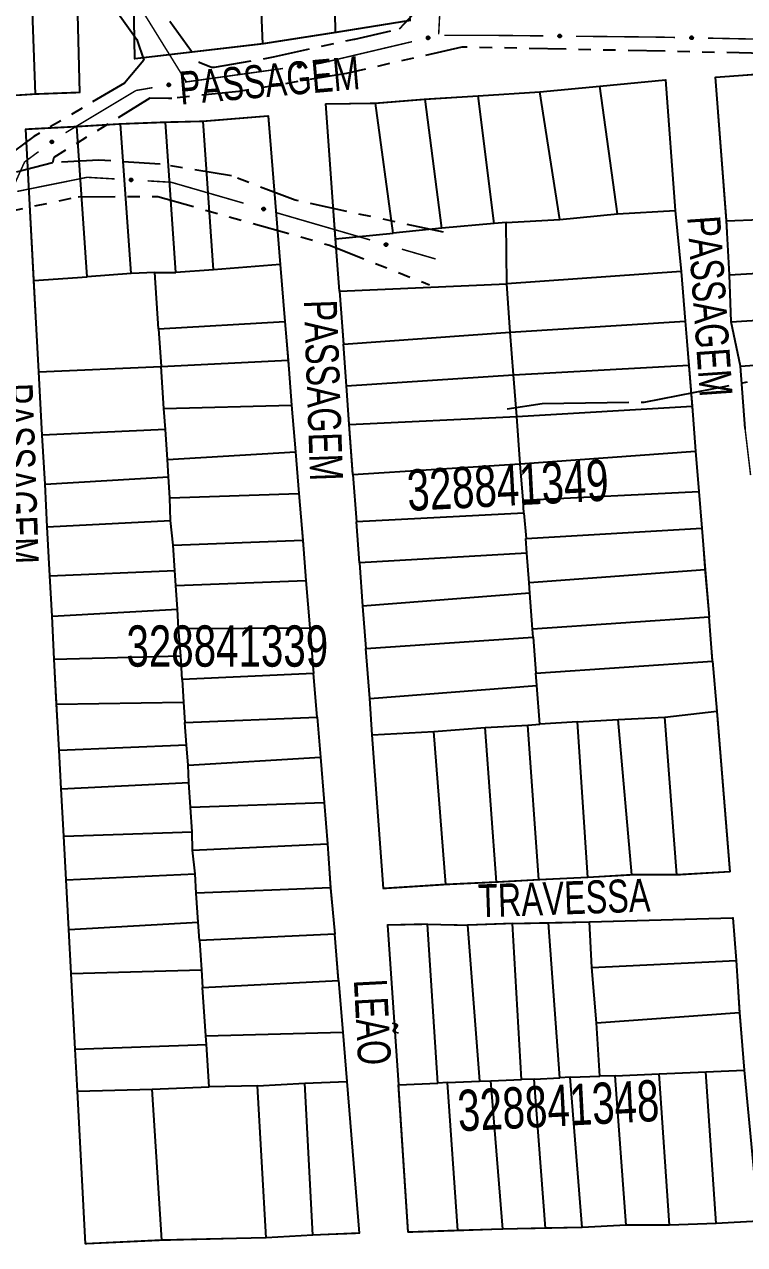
# Model space of a CAD drawing. Extents: x 203604 to 204690, y 4848469 to 4850418.
# Drawn here: x 203674.9 to 203762.3, y 4849589 to 4849737 of the extents above; entities that cross this region are included whole.
import ezdxf

# ---------------------------------------------------------------- set-up
doc = ezdxf.new("R2010")
doc.units = 0
doc.header["$LTSCALE"] = 1.5
doc.header["$MEASUREMENT"] = 0
doc.linetypes.add('TRACO_05', pattern=[11, 7, -1, 0.5, -1, 0.5, -1])
doc.linetypes.add('TRACO_25', pattern=[8, 3, -1, 1, -1, 1, -1])
for name, color, linetype in [('CD_MALHA_LOTES', 7, 'CONTINUOUS'), ('CD_TXT_QUADRA', 2, 'CONTINUOUS'), ('HD-VALAS-DRENOS', 170, 'CONTINUOUS'), ('RU-QUADRA', 210, 'CONTINUOUS'), ('SV-EIXO-RUA-N-PAV', 6, 'CONTINUOUS'), ('SV-RUA-NAO-PAV', 7, 'CONTINUOUS'), ('SV-TXT-VIA-ATUAL', 250, 'CONTINUOUS')]:
    doc.layers.add(name, color=color, linetype=linetype)
doc.styles.add('ARIAL', font='ARIAL.SHX')

msp = doc.modelspace()

# ---------------------------------------------------------------- linework, layer by layer
at = {"layer": 'CD_MALHA_LOTES', "linetype": 'Continuous', "flags": 128}
for points in [[(203712.610896, 4849735.977829), (203712.220121, 4849760.987415)], [(203676.219995, 4849728.504262), (203675.148501, 4849758.647368)], [(203680.811599, 4849758.74046), (203681.593148, 4849728.699649)], [(203703.818464, 4849734.610118), (203703.272798, 4849747.205894)], [(203688.285166, 4849732.802784), (203688.024286, 4849746.769934)], [(203721.696409, 4849737.443235), (203712.610896, 4849735.977829)], [(203712.610896, 4849735.977829), (203703.818464, 4849734.610118)], [(203703.818464, 4849734.610118), (203688.285166, 4849732.802784)], [(203758.742048, 4849730.554465), (203765.999808, 4849731.112754)], [(203737.406843, 4849728.784398), (203744.699879, 4849729.465081)], [(203744.699879, 4849729.465081), (203752.673599, 4849730.243005)], [(203746.83917, 4849714.003844), (203744.699879, 4849729.465081)], [(203752.673599, 4849730.243005), (203753.840204, 4849714.395705)], [(203760.081942, 4849713.135841), (203758.742048, 4849730.554465)], [(203676.219995, 4849728.504262), (203669.869905, 4849728.113487)], [(203681.593148, 4849728.699649), (203676.219995, 4849728.504262)], [(203717.472543, 4849727.423031), (203723.501453, 4849727.909233)], [(203723.501453, 4849727.909233), (203729.919325, 4849728.298195)], [(203725.543503, 4849712.253515), (203723.501453, 4849727.909233)], [(203729.919325, 4849728.298195), (203737.406843, 4849728.784398)], [(203731.864135, 4849712.836958), (203729.919325, 4849728.298195)], [(203739.837855, 4849713.32316), (203737.406843, 4849728.784398)], [(203711.443633, 4849727.32579), (203717.472543, 4849727.423031)], [(203712.64708, 4849710.970613), (203711.443633, 4849727.32579)], [(203719.611834, 4849711.670072), (203717.472543, 4849727.423031)], [(203681.242557, 4849724.602252), (203686.564537, 4849724.921571)], [(203686.564537, 4849724.921571), (203691.992957, 4849725.13445)], [(203687.841812, 4849706.773618), (203686.564537, 4849724.921571)], [(203691.992957, 4849725.13445), (203696.56986, 4849725.24089)], [(203693.270232, 4849706.880058), (203691.992957, 4849725.13445)], [(203696.56986, 4849725.24089), (203704.446391, 4849725.879528)], [(203697.847135, 4849707.199377), (203696.56986, 4849725.24089)], [(203704.446391, 4849725.879528), (203705.936545, 4849707.838014)], [(203675.06906, 4849724.282933), (203681.242557, 4849724.602252)], [(203676.053, 4849705.906395), (203675.06906, 4849724.282933)], [(203682.519832, 4849706.34786), (203681.242557, 4849724.602252)], [(203733.322742, 4849712.934198), (203739.837855, 4849713.32316)], [(203739.837855, 4849713.32316), (203746.83917, 4849714.003844)], [(203753.840204, 4849714.395705), (203754.554766, 4849707.02236)], [(203760.081942, 4849713.135841), (203768.232965, 4849713.470815)], [(203760.416916, 4849706.603858), (203760.081942, 4849713.135841)], [(203712.64708, 4849710.970613), (203719.611834, 4849711.670072)], [(203725.543503, 4849712.253515), (203719.611834, 4849711.670072)], [(203731.864135, 4849712.836958), (203725.543503, 4849712.253515)], [(203733.322742, 4849712.934198), (203731.864135, 4849712.836958)], [(203733.419983, 4849705.495301), (203733.322742, 4849712.934198)], [(203713.113742, 4849704.628544), (203712.64708, 4849710.970613)], [(203697.847135, 4849707.199377), (203693.270232, 4849706.880058)], [(203705.936545, 4849707.838014), (203697.847135, 4849707.199377)], [(203705.936545, 4849707.838014), (203706.48191, 4849700.963994)], [(203754.554766, 4849707.02236), (203733.419983, 4849705.495301)], [(203754.554766, 4849707.02236), (203755.042535, 4849701.001454)], [(203760.416916, 4849706.603858), (203781.185274, 4849707.832094)], [(203676.053, 4849705.906395), (203682.519832, 4849706.34786)], [(203676.645232, 4849694.84559), (203676.053, 4849705.906395)], [(203687.841812, 4849706.773618), (203682.519832, 4849706.34786)], [(203690.715682, 4849706.880058), (203687.841812, 4849706.773618)], [(203691.170916, 4849700.069893), (203690.715682, 4849706.880058)], [(203690.715682, 4849706.880058), (203693.270232, 4849706.880058)], [(203760.640231, 4849700.909308), (203760.416916, 4849706.603858)], [(203713.113742, 4849704.628544), (203733.419983, 4849705.495301)], [(203713.113742, 4849704.628544), (203713.586581, 4849698.202533)], [(203733.808945, 4849699.660872), (203733.419983, 4849705.495301)], [(203760.640231, 4849700.909308), (203781.520248, 4849702.249202)], [(203691.170916, 4849700.069893), (203706.48191, 4849700.963994)], [(203691.170916, 4849700.069893), (203691.476452, 4849695.499184)], [(203706.48191, 4849700.963994), (203706.867633, 4849696.242598)], [(203713.586581, 4849698.202533), (203733.808945, 4849699.660872)], [(203733.808945, 4849699.660872), (203755.042535, 4849701.001454)], [(203734.243053, 4849694.474187), (203733.808945, 4849699.660872)], [(203755.042535, 4849701.001454), (203755.476788, 4849695.641141)], [(203761.75681, 4849695.549732), (203760.640231, 4849700.909308)], [(203713.959787, 4849693.130558), (203713.586581, 4849698.202533)], [(203761.75681, 4849695.549732), (203782.190195, 4849697.001284)], [(203676.645232, 4849694.84559), (203691.476452, 4849695.499184)], [(203691.476452, 4849695.499184), (203706.867633, 4849696.242598)], [(203691.817878, 4849690.391561), (203691.476452, 4849695.499184)], [(203706.867633, 4849696.242598), (203707.312411, 4849690.79834)], [(203734.243053, 4849694.474187), (203755.476788, 4849695.641141)], [(203755.476788, 4849695.641141), (203755.877834, 4849690.690733)], [(203762.315099, 4849687.956998), (203761.75681, 4849695.549732)], [(203677.056526, 4849687.164066), (203676.645232, 4849694.84559)], [(203713.959787, 4849693.130558), (203734.243053, 4849694.474187)], [(203734.620742, 4849689.41684), (203734.243053, 4849694.474187)], [(203714.302432, 4849688.473917), (203713.959787, 4849693.130558)], [(203691.817878, 4849690.391561), (203707.312411, 4849690.79834)], [(203707.312411, 4849690.79834), (203707.77376, 4849685.151253)], [(203691.988354, 4849687.841291), (203691.817878, 4849690.391561)], [(203714.302432, 4849688.473917), (203734.620742, 4849689.41684)], [(203734.620742, 4849689.41684), (203755.877834, 4849690.690733)], [(203735.047905, 4849683.697028), (203734.620742, 4849689.41684)], [(203755.877834, 4849690.690733), (203756.319914, 4849685.233813)], [(203691.988354, 4849687.841291), (203677.056526, 4849687.164066)], [(203692.230612, 4849684.217193), (203691.988354, 4849687.841291)], [(203714.750886, 4849682.379299), (203714.302432, 4849688.473917)], [(203677.410731, 4849681.228113), (203677.056526, 4849687.164066)], [(203692.230612, 4849684.217193), (203707.77376, 4849685.151253)], [(203707.77376, 4849685.151253), (203708.187599, 4849680.085702)], [(203735.047905, 4849683.697028), (203756.319914, 4849685.233813)], [(203756.319914, 4849685.233813), (203756.716412, 4849680.339535)], [(203692.372754, 4849682.090787), (203692.230612, 4849684.217193)], [(203714.750886, 4849682.379299), (203735.047905, 4849683.697028)], [(203735.377574, 4849679.282682), (203735.047905, 4849683.697028)], [(203677.410731, 4849681.228113), (203692.372754, 4849682.090787)], [(203692.525155, 4849679.578299), (203692.372754, 4849682.090787)], [(203714.750886, 4849682.379299), (203715.172338, 4849676.651656)], [(203677.652209, 4849676.038827), (203677.410731, 4849681.228113)], [(203692.525155, 4849679.578299), (203708.187599, 4849680.085702)], [(203692.631595, 4849676.810869), (203692.525155, 4849679.578299)], [(203708.187599, 4849680.085702), (203708.648242, 4849674.447253)], [(203735.377574, 4849679.282682), (203756.716412, 4849680.339535)], [(203735.494201, 4849677.72102), (203735.377574, 4849679.282682)], [(203756.716412, 4849680.339535), (203757.077692, 4849675.879985)], [(203735.494201, 4849677.72102), (203715.172338, 4849676.651656)], [(203735.494201, 4849677.72102), (203735.753791, 4849674.621011)], [(203677.652209, 4849676.038827), (203692.631595, 4849676.810869)], [(203677.970447, 4849670.095249), (203677.652209, 4849676.038827)], [(203692.924562, 4849673.835914), (203692.631595, 4849676.810869)], [(203715.537903, 4849671.683514), (203715.172338, 4849676.651656)], [(203735.850995, 4849672.871117), (203735.725836, 4849674.619361)], [(203735.753791, 4849674.621011), (203757.077692, 4849675.879985)], [(203757.077692, 4849675.879985), (203757.486564, 4849670.83297)], [(203692.924562, 4849673.835914), (203708.648242, 4849674.447253)], [(203693.130929, 4849670.74873), (203692.924562, 4849673.835914)], [(203708.648242, 4849674.447253), (203709.048418, 4849669.548941)], [(203735.850995, 4849672.871117), (203715.537903, 4849671.683514)], [(203715.537903, 4849671.683514), (203715.923772, 4849666.439456)], [(203736.142719, 4849669.273191), (203735.850995, 4849672.871117)], [(203677.970447, 4849670.095249), (203693.130929, 4849670.74873)], [(203678.254726, 4849665.208549), (203677.970447, 4849670.095249)], [(203693.251348, 4849668.947306), (203693.130929, 4849670.74873)], [(203757.486564, 4849670.83297), (203757.952123, 4849665.086232)], [(203693.251348, 4849668.947306), (203709.048418, 4849669.548941)], [(203693.443548, 4849666.072054), (203693.251348, 4849668.947306)], [(203709.048418, 4849669.548941), (203709.516994, 4849663.813396)], [(203736.219617, 4849668.007522), (203736.142719, 4849669.273191)], [(203736.219617, 4849668.007522), (203715.923772, 4849666.439456)], [(203736.531679, 4849663.633271), (203736.219617, 4849668.007522)], [(203678.254726, 4849665.208549), (203693.443548, 4849666.072054)], [(203693.600331, 4849663.726633), (203693.443548, 4849666.072054)], [(203715.923772, 4849666.439456), (203716.302524, 4849661.292114)], [(203678.511838, 4849659.983979), (203678.254726, 4849665.208549)], [(203758.384474, 4849659.749397), (203757.952123, 4849665.086232)], [(203693.600331, 4849663.726633), (203709.516994, 4849663.813396)], [(203693.887105, 4849660.417715), (203693.600331, 4849663.726633)], [(203709.516994, 4849663.813396), (203709.968999, 4849658.280681)], [(203716.302524, 4849661.292114), (203736.625602, 4849662.660618)], [(203736.625602, 4849662.660618), (203736.531679, 4849663.633271)], [(203736.625602, 4849662.660618), (203736.945025, 4849658.294127)], [(203716.79186, 4849655.221969), (203716.302524, 4849661.292114)], [(203678.511838, 4849659.983979), (203693.887105, 4849660.417715)], [(203678.802271, 4849654.559711), (203678.511838, 4849659.983979)], [(203694.013539, 4849657.545182), (203693.887105, 4849660.417715)], [(203736.945025, 4849658.294127), (203758.384474, 4849659.749397)], [(203758.384474, 4849659.749397), (203758.876157, 4849653.680189)], [(203709.968999, 4849658.280681), (203694.013539, 4849657.545182)], [(203710.403022, 4849652.968071), (203709.968999, 4849658.280681)], [(203737.057502, 4849656.788038), (203736.945025, 4849658.294127)], [(203694.013539, 4849657.545182), (203694.179074, 4849654.781702)], [(203716.79186, 4849655.221969), (203737.057502, 4849656.788038)], [(203737.406843, 4849652.110273), (203737.057502, 4849656.788038)], [(203678.802271, 4849654.559711), (203694.179074, 4849654.781702)], [(203679.101837, 4849648.964875), (203678.802271, 4849654.559711)], [(203694.179074, 4849654.781702), (203694.361575, 4849652.338676)], [(203717.072273, 4849650.831005), (203716.79186, 4849655.221969)], [(203694.361575, 4849652.338676), (203710.403022, 4849652.968071)], [(203694.543623, 4849649.61529), (203694.361575, 4849652.338676)], [(203710.403022, 4849652.968071), (203710.798174, 4849648.131265)], [(203741.977146, 4849652.401995), (203737.406843, 4849652.110273)], [(203741.977146, 4849652.401995), (203746.936411, 4849652.693716)], [(203743.241272, 4849633.53734), (203741.977146, 4849652.401995)], [(203746.936411, 4849652.693716), (203752.576359, 4849652.985438)], [(203748.589499, 4849633.829062), (203746.936411, 4849652.693716)], [(203752.576359, 4849652.985438), (203758.876157, 4849653.680189)], [(203754.034966, 4849633.829062), (203752.576359, 4849652.985438)], [(203758.876157, 4849653.680189), (203760.452838, 4849634.218024)], [(203717.072273, 4849650.831005), (203724.571099, 4849651.235109)], [(203718.444948, 4849632.175973), (203717.072273, 4849650.831005)], [(203724.571099, 4849651.235109), (203730.79449, 4849651.721311)], [(203726.029706, 4849632.662176), (203724.571099, 4849651.235109)], [(203730.79449, 4849651.721311), (203735.948236, 4849652.013033)], [(203732.155857, 4849632.953897), (203730.79449, 4849651.721311)], [(203735.948236, 4849652.013033), (203737.406843, 4849652.110273)], [(203737.309602, 4849633.245619), (203735.948236, 4849652.013033)], [(203679.101837, 4849648.964875), (203694.543623, 4849649.61529)], [(203694.742754, 4849647.16626), (203694.543623, 4849649.61529)], [(203679.352187, 4849644.289238), (203679.101837, 4849648.964875)], [(203694.742754, 4849647.16626), (203710.798174, 4849648.131265)], [(203710.798174, 4849648.131265), (203711.249473, 4849642.607188)], [(203694.85393, 4849645.037784), (203694.742754, 4849647.16626)], [(203679.352187, 4849644.289238), (203694.85393, 4849645.037784)], [(203695.048442, 4849642.063363), (203694.85393, 4849645.037784)], [(203679.659364, 4849638.552247), (203679.352187, 4849644.289238)], [(203695.048442, 4849642.063363), (203711.249473, 4849642.607188)], [(203695.247725, 4849639.082145), (203695.048442, 4849642.063363)], [(203711.249473, 4849642.607188), (203711.658485, 4849637.600718)], [(203679.659364, 4849638.552247), (203695.247725, 4849639.082145)], [(203695.292585, 4849636.842797), (203695.247725, 4849639.082145)], [(203679.944419, 4849633.228432), (203679.659364, 4849638.552247)], [(203695.292585, 4849636.842797), (203711.658485, 4849637.600718)], [(203711.658485, 4849637.600718), (203712.003603, 4849632.265894)], [(203695.588678, 4849633.981605), (203695.292585, 4849636.842797)], [(203679.944419, 4849633.228432), (203695.588678, 4849633.981605)], [(203680.265092, 4849627.239391), (203679.944419, 4849633.228432)], [(203695.744987, 4849631.643267), (203695.588678, 4849633.981605)], [(203737.309602, 4849633.245619), (203732.155857, 4849632.953897)], [(203743.241272, 4849633.53734), (203737.309602, 4849633.245619)], [(203748.589499, 4849633.829062), (203743.241272, 4849633.53734)], [(203754.034966, 4849633.829062), (203748.589499, 4849633.829062)], [(203760.452838, 4849634.218024), (203754.034966, 4849633.829062)], [(203712.003603, 4849632.265894), (203695.744987, 4849631.643267)], [(203695.980162, 4849628.125136), (203695.744987, 4849631.643267)], [(203712.003603, 4849632.265894), (203712.553659, 4849626.643445)], [(203726.029706, 4849632.662176), (203718.444948, 4849632.175973)], [(203732.155857, 4849632.953897), (203726.029706, 4849632.662176)], [(203743.435753, 4849628.140493), (203760.8418, 4849628.626696)], [(203760.8418, 4849628.626696), (203761.230762, 4849623.47295)], [(203680.265092, 4849627.239391), (203695.980162, 4849628.125136)], [(203680.552684, 4849621.868191), (203680.265092, 4849627.239391)], [(203696.129861, 4849625.885681), (203695.980162, 4849628.125136)], [(203723.793175, 4849627.848772), (203718.93115, 4849627.751531)], [(203718.93115, 4849627.751531), (203720.292517, 4849608.400674)], [(203725.057113, 4849608.59966), (203723.793175, 4849627.848772)], [(203723.793175, 4849627.848772), (203728.655199, 4849627.751531)], [(203734.100666, 4849627.946012), (203728.655199, 4849627.751531)], [(203728.655199, 4849627.751531), (203730.108868, 4849608.810638)], [(203734.100666, 4849627.946012), (203738.476488, 4849628.043253)], [(203735.176839, 4849609.022293), (203734.100666, 4849627.946012)], [(203738.476488, 4849628.043253), (203743.435753, 4849628.140493)], [(203739.832202, 4849609.216717), (203738.476488, 4849628.043253)], [(203743.727475, 4849622.597785), (203743.435753, 4849628.140493)], [(203712.553659, 4849626.643445), (203696.129861, 4849625.885681)], [(203696.129861, 4849625.885681), (203696.368104, 4849622.321649)], [(203713.010689, 4849621.049225), (203712.553659, 4849626.643445)], [(203743.727475, 4849622.597785), (203761.230762, 4849623.47295)], [(203761.230762, 4849623.47295), (203761.619724, 4849617.152318)], [(203680.552684, 4849621.868191), (203696.368104, 4849622.321649)], [(203681.042625, 4849612.717822), (203680.552684, 4849621.868191)], [(203696.368104, 4849622.321649), (203696.51072, 4849620.18816)], [(203744.310918, 4849615.888192), (203743.727475, 4849622.597785)], [(203696.51072, 4849620.18816), (203713.010689, 4849621.049225)], [(203696.90173, 4849614.338774), (203696.51072, 4849620.18816)], [(203713.010689, 4849621.049225), (203713.523867, 4849614.767734)], [(203744.310918, 4849615.888192), (203761.619724, 4849617.152318)], [(203761.619724, 4849617.152318), (203762.203167, 4849610.151003)], [(203744.706031, 4849609.420264), (203744.310918, 4849615.888192)], [(203696.90173, 4849614.338774), (203713.523867, 4849614.767734)], [(203696.973038, 4849613.27203), (203696.90173, 4849614.338774)], [(203713.523867, 4849614.767734), (203714.012541, 4849608.786169)], [(203681.042625, 4849612.717822), (203696.973038, 4849613.27203)], [(203681.315705, 4849607.617643), (203681.042625, 4849612.717822)], [(203697.314937, 4849608.157323), (203696.973038, 4849613.27203)], [(203741.105212, 4849609.295715), (203744.706031, 4849609.420264)], [(203746.546553, 4849609.491761), (203744.706031, 4849609.420264)], [(203746.546553, 4849609.491761), (203751.897406, 4849609.7206)], [(203747.908816, 4849591.383589), (203746.546553, 4849609.491761)], [(203751.897406, 4849609.7206), (203757.535643, 4849609.956072)], [(203753.159802, 4849591.383589), (203751.897406, 4849609.7206)], [(203757.535643, 4849609.956072), (203762.203167, 4849610.151003)], [(203758.79975, 4849591.57807), (203757.535643, 4849609.956072)], [(203762.203167, 4849610.151003), (203763.953496, 4849591.869791)], [(203690.396363, 4849607.838004), (203697.314937, 4849608.157323)], [(203703.169116, 4849608.263763), (203697.314937, 4849608.157323)], [(203703.169116, 4849608.263763), (203708.916854, 4849608.583081)], [(203704.233512, 4849589.849711), (203703.169116, 4849608.263763)], [(203708.916854, 4849608.583081), (203714.012541, 4849608.786169)], [(203709.874811, 4849590.169029), (203708.916854, 4849608.583081)], [(203714.012541, 4849608.786169), (203715.51611, 4849590.381909)], [(203720.292517, 4849608.400674), (203725.057113, 4849608.59966)], [(203721.459403, 4849590.508424), (203720.292517, 4849608.400674)], [(203726.221967, 4849608.648308), (203725.057113, 4849608.59966)], [(203726.221967, 4849608.648308), (203730.108868, 4849608.810638)], [(203727.488313, 4849590.702905), (203726.221967, 4849608.648308)], [(203730.108868, 4849608.810638), (203731.475973, 4849608.867733)], [(203731.475973, 4849608.867733), (203735.176839, 4849609.022293)], [(203732.93378, 4849590.897386), (203731.475973, 4849608.867733)], [(203736.717816, 4849609.08665), (203735.176839, 4849609.022293)], [(203736.717816, 4849609.08665), (203739.832202, 4849609.216717)], [(203738.087526, 4849590.994627), (203736.717816, 4849609.08665)], [(203741.105212, 4849609.295715), (203739.832202, 4849609.216717)], [(203742.560589, 4849591.091867), (203741.105212, 4849609.295715)], [(203681.315705, 4849607.617643), (203690.396363, 4849607.838004)], [(203682.306953, 4849589.104633), (203681.315705, 4849607.617643)], [(203691.567199, 4849589.530392), (203690.396363, 4849607.838004)], [(203763.953496, 4849591.869791), (203758.79975, 4849591.57807)], [(203709.874811, 4849590.169029), (203704.233512, 4849589.849711)], [(203715.51611, 4849590.381909), (203709.874811, 4849590.169029)], [(203727.488313, 4849590.702905), (203721.459403, 4849590.508424)], [(203732.93378, 4849590.897386), (203727.488313, 4849590.702905)], [(203738.087526, 4849590.994627), (203732.93378, 4849590.897386)], [(203742.560589, 4849591.091867), (203738.087526, 4849590.994627)], [(203747.908816, 4849591.383589), (203742.560589, 4849591.091867)], [(203753.159802, 4849591.383589), (203747.908816, 4849591.383589)], [(203758.79975, 4849591.57807), (203753.159802, 4849591.383589)], [(203691.567199, 4849589.530392), (203682.306953, 4849589.104633)], [(203704.233512, 4849589.849711), (203691.567199, 4849589.530392)]]:
    msp.add_lwpolyline(points, dxfattribs=at)
at = {"layer": 'CD_MALHA_LOTES', "linetype": 'Continuous'}
for points in [[(203746.83917, 4849714.003844), (203753.840204, 4849714.395705)], [(203735.725836, 4849674.619361), (203735.753791, 4849674.621011)], [(203757.486564, 4849670.83297), (203736.142719, 4849669.273191)], [(203757.952123, 4849665.086232), (203736.531679, 4849663.633271)]]:
    msp.add_lwpolyline(points, dxfattribs=at)
at = {"layer": 'HD-VALAS-DRENOS', "linetype": 'TRACO_05'}
msp.add_polyline3d([(203733.46, 4849690.37, 5.35), (203737.7, 4849691.01, 5.5), (203750.08, 4849691.18, 5.7), (203780.64, 4849697.13, 4.79), (203803.21, 4849703.63, 4.71), (203822.34, 4849709.74, 3.94)], dxfattribs=at)
at = {"layer": 'RU-QUADRA', "linetype": 'Continuous', "const_width": 0.18, "flags": 128}
for points in [[(203714.662463, 4849803.630712), (203715.737094, 4849796.010604), (203716.225563, 4849790.34437), (203717.397887, 4849783.408118), (203718.081743, 4849779.793451), (203718.765599, 4849775.153), (203718.960986, 4849770.463703), (203720.13331, 4849761.280496), (203721.696409, 4849737.443235), (203712.610896, 4849735.977829), (203703.818464, 4849734.610118), (203688.285166, 4849732.802784), (203688.024286, 4849746.769934), (203687.908421, 4849752.973145), (203687.811675, 4849758.152753), (203687.736853, 4849762.158621), (203687.647438, 4849766.945767), (203687.545254, 4849772.41653), (203687.447597, 4849777.644968), (203687.350919, 4849782.820928), (203687.239581, 4849788.781813), (203687.126418, 4849794.840358), (203687.015148, 4849800.797595), (203700.887653, 4849802.263)], [(203718.444948, 4849632.175973), (203726.029706, 4849632.662176), (203732.155857, 4849632.953897), (203737.309602, 4849633.245619), (203743.241272, 4849633.53734), (203748.589499, 4849633.829062), (203754.034966, 4849633.829062), (203760.452838, 4849634.218024), (203758.876157, 4849653.680189), (203758.384474, 4849659.749397), (203757.952123, 4849665.086232), (203757.438383, 4849670.829067), (203757.077692, 4849675.879985), (203756.716412, 4849680.339535), (203756.319914, 4849685.233813), (203755.877834, 4849690.690733), (203755.476788, 4849695.641141), (203755.042535, 4849701.001454), (203754.554766, 4849707.02236), (203753.840485, 4849714.392806), (203752.673599, 4849730.243005), (203744.699879, 4849729.465081), (203737.406843, 4849728.784398), (203729.919325, 4849728.298195), (203723.501453, 4849727.909233), (203717.472543, 4849727.423031), (203711.443633, 4849727.32579), (203712.64708, 4849710.970613), (203713.113742, 4849704.628544), (203713.582923, 4849698.202264), (203713.959787, 4849693.130558), (203714.302432, 4849688.473917), (203714.750886, 4849682.379299), (203715.172338, 4849676.651656), (203715.537903, 4849671.683514), (203715.923772, 4849666.439456), (203716.302524, 4849661.292114), (203716.79186, 4849655.221969), (203717.072273, 4849650.831005)], [(203682.306953, 4849589.104633), (203681.315705, 4849607.617643), (203681.042625, 4849612.717822), (203680.552684, 4849621.868191), (203680.265092, 4849627.239391), (203679.944419, 4849633.228432), (203679.659364, 4849638.552247), (203679.352187, 4849644.289238), (203679.101837, 4849648.964875), (203678.802271, 4849654.559711), (203678.511838, 4849659.983979), (203678.254726, 4849665.208549), (203677.970447, 4849670.095249), (203677.652209, 4849676.038827), (203677.410731, 4849681.228113), (203677.056526, 4849687.164066), (203676.645232, 4849694.84559), (203676.053, 4849705.906395), (203675.06906, 4849724.282933), (203681.242557, 4849724.602252), (203686.564537, 4849724.921571), (203691.992957, 4849725.13445), (203696.56986, 4849725.24089), (203704.446391, 4849725.879528), (203705.936545, 4849707.838014), (203706.48191, 4849700.963994), (203706.867633, 4849696.242598), (203707.312411, 4849690.79834), (203707.77376, 4849685.151253), (203708.187599, 4849680.085702), (203708.648242, 4849674.447253), (203709.048418, 4849669.548941), (203709.516994, 4849663.813396), (203709.968999, 4849658.280681), (203710.403022, 4849652.968071), (203710.798174, 4849648.131265), (203711.249473, 4849642.607188), (203711.658485, 4849637.600718), (203712.003603, 4849632.265894), (203712.553659, 4849626.643445), (203713.010689, 4849621.049225), (203713.523867, 4849614.767734), (203714.012541, 4849608.786169), (203715.51611, 4849590.381909), (203709.874811, 4849590.169029), (203704.233512, 4849589.849711), (203691.567199, 4849589.530392)], [(203721.459403, 4849590.508424), (203720.292517, 4849608.400674), (203718.93115, 4849627.751531), (203723.793175, 4849627.848772), (203728.655199, 4849627.751531), (203734.100666, 4849627.946012), (203738.476488, 4849628.043253), (203743.435753, 4849628.140493), (203760.8418, 4849628.626696), (203761.230762, 4849623.47295), (203761.619724, 4849617.152318), (203762.203167, 4849610.151003), (203763.953496, 4849591.869791), (203758.79975, 4849591.57807), (203753.159802, 4849591.383589), (203747.908816, 4849591.383589), (203742.560589, 4849591.091867), (203738.087526, 4849590.994627), (203732.93378, 4849590.897386), (203727.488313, 4849590.702905)]]:
    msp.add_lwpolyline(points, close=True, dxfattribs=at)
for points in [[(203680.811599, 4849758.74046), (203681.593148, 4849728.699649), (203676.219995, 4849728.504262), (203669.869905, 4849728.113487), (203663.519815, 4849727.331937), (203657.755887, 4849727.038856), (203651.698878, 4849726.648082), (203646.032644, 4849726.355001), (203627.128914, 4849726.061919), (203626.933527, 4849732.607397), (203626.734952, 4849742.630217)], [(203762.985046, 4849682.318277), (203762.315099, 4849687.956998), (203761.75681, 4849695.549732), (203760.640231, 4849700.909308), (203760.416916, 4849706.603858), (203760.081942, 4849713.135841), (203758.742048, 4849730.554465), (203765.999808, 4849731.112754)]]:
    msp.add_lwpolyline(points, dxfattribs=at)
at = {"layer": 'SV-EIXO-RUA-N-PAV', "const_width": 0.18}
for points in [[(203725.75686, 4849747.742197), (203725.146002, 4849735.757755)], [(203694.54, 4849730), (203688.219469, 4849740.200534)], [(203732.06, 4849735.64), (203725.825462, 4849735.64)], [(203732.825419, 4849735.631895), (203732.06, 4849735.64)], [(203737.825138, 4849735.578892), (203732.825419, 4849735.631895)], [(203751.87, 4849735.43), (203741.824914, 4849735.53649)], [(203752.824148, 4849735.41041), (203751.87, 4849735.43)], [(203753.823937, 4849735.389878), (203752.824148, 4849735.41041)], [(203769.4, 4849735.07), (203757.823094, 4849735.307749)], [(203721.913986, 4849734.879084), (203711.207771, 4849732.353821)], [(203710.81, 4849732.26), (203710.224309, 4849732.178644)], [(203711.207771, 4849732.353821), (203710.81, 4849732.26)], [(203706.262349, 4849731.628304), (203695.366959, 4849730.114869)], [(203690.433956, 4849729.301098), (203688.462313, 4849728.9655)], [(203694.54, 4849730), (203694.37724, 4849729.972296)], [(203695.366959, 4849730.114869), (203694.54, 4849730)], [(203688.43, 4849728.96), (203679.883973, 4849723.830581)], [(203688.462313, 4849728.9655), (203688.43, 4849728.96)], [(203674.91, 4849720.29), (203673.304376, 4849716.746225)], [(203674.998082, 4849720.354971), (203674.91, 4849720.29)], [(203676.607592, 4849721.542184), (203674.998082, 4849720.354971)], [(203674.017992, 4849716.720802), (203681.860354, 4849718.301106)], [(203681.860354, 4849718.301106), (203682.5, 4849718.43)], [(203682.5, 4849718.43), (203685.84172, 4849718.233428)], [(203689.834818, 4849717.998539), (203691.831366, 4849717.881095)], [(203691.831366, 4849717.881095), (203692.7, 4849717.83)], [(203692.7, 4849717.83), (203701.470866, 4849715.294977)], [(203705.313025, 4849714.18241), (203716.836607, 4849710.834715)], [(203720.677801, 4849709.718817), (203724.518995, 4849708.602919)], [(203724.518995, 4849708.602919), (203724.77, 4849708.53)]]:
    msp.add_lwpolyline(points, dxfattribs=at)
at = {"layer": 'SV-EIXO-RUA-N-PAV'}
for points in [[(203724.025685, 4849735.264067), (203724.000556, 4849735.222107), (203723.970379, 4849735.191184), (203723.937787, 4849735.172636), (203723.904712, 4849735.163756), (203723.869852, 4849735.158482), (203723.833532, 4849735.160919), (203723.793821, 4849735.172554), (203723.751553, 4849735.197466), (203723.721906, 4849735.230461), (203723.702013, 4849735.261441), (203723.690768, 4849735.295397), (203723.686212, 4849735.329347), (203723.689991, 4849735.36699), (203723.702174, 4849735.407119), (203723.728253, 4849735.449015), (203723.758045, 4849735.479129), (203723.790041, 4849735.496241), (203723.824249, 4849735.50733), (203723.859903, 4849735.512288), (203723.895541, 4849735.50969), (203723.935923, 4849735.49735), (203723.976933, 4849735.471063), (203724.007307, 4849735.441691), (203724.024864, 4849735.409944), (203724.035023, 4849735.37602), (203724.040738, 4849735.34112), (203724.039808, 4849735.304509), (203724.025685, 4849735.264067)], [(203739.967532, 4849735.446094), (203739.933072, 4849735.411387), (203739.896358, 4849735.388605), (203739.860268, 4849735.378417), (203739.826029, 4849735.37773), (203739.790921, 4849735.380972), (203739.756247, 4849735.39205), (203739.720486, 4849735.412871), (203739.685427, 4849735.447194), (203739.664561, 4849735.486337), (203739.65268, 4849735.521185), (203739.649908, 4849735.556847), (203739.653629, 4849735.590899), (203739.666328, 4849735.626537), (203739.687781, 4849735.662571), (203739.723148, 4849735.696988), (203739.759294, 4849735.719076), (203739.79446, 4849735.728014), (203739.83033, 4849735.730574), (203739.866132, 4849735.726834), (203739.900106, 4849735.715763), (203739.936349, 4849735.694098), (203739.969856, 4849735.658741), (203739.992298, 4849735.622941), (203740.001727, 4849735.587909), (203740.003452, 4849735.552539), (203740.000628, 4849735.517287), (203739.990943, 4849735.481967), (203739.967532, 4849735.446094)], [(203755.964906, 4849735.235806), (203755.930103, 4849735.201443), (203755.893165, 4849735.179027), (203755.856975, 4849735.169198), (203755.822731, 4849735.168851), (203755.787657, 4849735.172442), (203755.753095, 4849735.183864), (203755.717542, 4849735.205039), (203755.682826, 4849735.239709), (203755.66235, 4849735.279057), (203755.650816, 4849735.314022), (203755.648398, 4849735.349709), (203755.652457, 4849735.383723), (203755.665509, 4849735.419232), (203755.687319, 4849735.455052), (203755.723026, 4849735.489116), (203755.75939, 4849735.510844), (203755.794643, 4849735.519432), (203755.830536, 4849735.521635), (203755.8663, 4849735.51754), (203755.900163, 4849735.506132), (203755.936188, 4849735.484108), (203755.969342, 4849735.44842), (203755.991427, 4849735.412399), (203756.000508, 4849735.377275), (203756.001882, 4849735.341889), (203755.998708, 4849735.306667), (203755.988673, 4849735.271446), (203755.964906, 4849735.235806)], [(203708.400789, 4849731.814209), (203708.371848, 4849731.774782), (203708.338912, 4849731.746814), (203708.304729, 4849731.731395), (203708.270969, 4849731.725645), (203708.235768, 4849731.723653), (203708.199836, 4849731.729475), (203708.161386, 4849731.74477), (203708.121631, 4849731.773524), (203708.095199, 4849731.809146), (203708.078288, 4849731.84185), (203708.070266, 4849731.876708), (203708.068904, 4849731.910936), (203708.076185, 4849731.948061), (203708.092066, 4849731.986875), (203708.121947, 4849732.02615), (203708.154424, 4849732.053347), (203708.187879, 4849732.067393), (203708.222974, 4849732.075236), (203708.258935, 4849732.076839), (203708.294175, 4849732.070922), (203708.333226, 4849732.054862), (203708.371599, 4849732.024856), (203708.399095, 4849731.992774), (203708.413607, 4849731.959524), (203708.420551, 4849731.924799), (203708.422978, 4849731.889518), (203708.41863, 4849731.853154), (203708.400789, 4849731.814209)], [(203692.565713, 4849729.552287), (203692.537991, 4849729.511994), (203692.505926, 4849729.483033), (203692.47223, 4849729.466575), (203692.438661, 4849729.459797), (203692.403538, 4849729.456729), (203692.367444, 4849729.46145), (203692.328544, 4849729.475563), (203692.28793, 4849729.503088), (203692.260421, 4849729.537885), (203692.242518, 4849729.570057), (203692.233434, 4849729.604653), (203692.231026, 4849729.638824), (203692.237169, 4849729.676154), (203692.251856, 4849729.715435), (203692.280522, 4849729.755605), (203692.312153, 4849729.783782), (203692.345163, 4849729.798845), (203692.380002, 4849729.807757), (203692.415897, 4849729.810459), (203692.451301, 4849729.805621), (203692.490825, 4849729.790762), (203692.530097, 4849729.761944), (203692.558561, 4849729.730717), (203692.574083, 4849729.697927), (203692.582085, 4849729.66343), (203692.58559, 4849729.628239), (203692.582355, 4849729.591759), (203692.565713, 4849729.552287)], [(203678.398075, 4849722.726099), (203678.391459, 4849722.677641), (203678.375863, 4849722.637346), (203678.353182, 4849722.607481), (203678.326259, 4849722.586317), (203678.296276, 4849722.567767), (203678.261921, 4849722.555735), (203678.220833, 4849722.550826), (203678.172175, 4849722.557122), (203678.131947, 4849722.575811), (203678.101479, 4849722.596481), (203678.077794, 4849722.623284), (203678.060262, 4849722.652713), (203678.048943, 4849722.688812), (203678.044375, 4849722.7305), (203678.05189, 4849722.779273), (203678.06745, 4849722.818673), (203678.090146, 4849722.846983), (203678.117244, 4849722.870624), (203678.148081, 4849722.889194), (203678.181872, 4849722.900812), (203678.223854, 4849722.905335), (203678.271895, 4849722.89728), (203678.311368, 4849722.882209), (203678.339989, 4849722.859916), (203678.362663, 4849722.832715), (203678.381634, 4849722.802869), (203678.395167, 4849722.768838), (203678.398075, 4849722.726099)], [(203687.7013, 4849718.234311), (203687.737391, 4849718.267319), (203687.775159, 4849718.288307), (203687.811697, 4849718.296746), (203687.84593, 4849718.295784), (203687.880841, 4849718.290856), (203687.914942, 4849718.278121), (203687.949659, 4849718.255604), (203687.983025, 4849718.219632), (203688.001982, 4849718.17953), (203688.012172, 4849718.14415), (203688.013225, 4849718.108397), (203688.007869, 4849718.074563), (203687.993469, 4849718.039578), (203687.970306, 4849718.004618), (203687.933324, 4849717.971943), (203687.896156, 4849717.951621), (203687.8606, 4849717.944386), (203687.824649, 4849717.943556), (203687.789069, 4849717.949015), (203687.755666, 4849717.961708), (203687.720509, 4849717.985093), (203687.688743, 4849718.022022), (203687.66805, 4849718.058861), (203687.660318, 4849718.094306), (203687.660298, 4849718.129718), (203687.664815, 4849718.164794), (203687.676189, 4849718.199606), (203687.7013, 4849718.234311)], [(203703.802733, 4849714.735793), (203703.845254, 4849714.759961), (203703.88674, 4849714.772037), (203703.92424, 4849714.77215), (203703.957404, 4849714.763609), (203703.990348, 4849714.751049), (203704.020769, 4849714.731059), (203704.049618, 4849714.701393), (203704.074161, 4849714.65891), (203704.083738, 4849714.615598), (203704.085816, 4849714.578839), (203704.078901, 4849714.543745), (203704.066164, 4849714.511946), (203704.044354, 4849714.481033), (203704.014005, 4849714.45209), (203703.970689, 4849714.428446), (203703.929937, 4849714.416886), (203703.893662, 4849714.417729), (203703.858424, 4849714.424904), (203703.824945, 4849714.438129), (203703.795196, 4849714.457924), (203703.76611, 4849714.488534), (203703.74334, 4849714.531596), (203703.731346, 4849714.57211), (203703.73168, 4849714.608387), (203703.739525, 4849714.64292), (203703.75172, 4849714.676116), (203703.770541, 4849714.707532), (203703.802733, 4849714.735793)], [(203718.649938, 4849710.422559), (203718.692458, 4849710.446727), (203718.733944, 4849710.458803), (203718.771444, 4849710.458916), (203718.804608, 4849710.450375), (203718.837552, 4849710.437815), (203718.867973, 4849710.417825), (203718.896822, 4849710.388159), (203718.921365, 4849710.345676), (203718.930942, 4849710.302364), (203718.93302, 4849710.265605), (203718.926105, 4849710.230511), (203718.913368, 4849710.198712), (203718.891559, 4849710.167799), (203718.861209, 4849710.138856), (203718.817893, 4849710.115212), (203718.777141, 4849710.103652), (203718.740866, 4849710.104495), (203718.705628, 4849710.11167), (203718.672149, 4849710.124895), (203718.6424, 4849710.14469), (203718.613314, 4849710.1753), (203718.590544, 4849710.218362), (203718.57855, 4849710.258876), (203718.578884, 4849710.295153), (203718.586729, 4849710.329686), (203718.598924, 4849710.362882), (203718.617745, 4849710.394298), (203718.649938, 4849710.422559)]]:
    msp.add_lwpolyline(points, close=True, dxfattribs=at)
for points in [[(203724.007307, 4849735.441691), (203723.686212, 4849735.329347)], [(203723.976933, 4849735.471063), (203723.689991, 4849735.36699)], [(203724.024864, 4849735.409944), (203723.690768, 4849735.295397)], [(203724.012531, 4849735.42577), (203723.691312, 4849735.313553)], [(203723.989778, 4849735.456854), (203723.692464, 4849735.350276)], [(203724.027316, 4849735.392806), (203723.697502, 4849735.281366)], [(203723.953042, 4849735.481836), (203723.698928, 4849735.388252)], [(203724.035023, 4849735.37602), (203723.702013, 4849735.261441)], [(203723.935923, 4849735.49735), (203723.702174, 4849735.407119)], [(203724.034446, 4849735.356634), (203723.717211, 4849735.245358)], [(203724.040738, 4849735.34112), (203723.721906, 4849735.230461)], [(203723.910919, 4849735.49994), (203723.722658, 4849735.4303)], [(203723.895541, 4849735.50969), (203723.728253, 4849735.449015)], [(203724.035637, 4849735.321866), (203723.741292, 4849735.214587)], [(203723.873644, 4849735.509374), (203723.749281, 4849735.466021)], [(203724.039808, 4849735.304509), (203723.751553, 4849735.197466)], [(203723.859903, 4849735.512288), (203723.758045, 4849735.479129)], [(203724.031515, 4849735.285845), (203723.775685, 4849735.18765)], [(203724.025685, 4849735.264067), (203723.793821, 4849735.172554)], [(203724.011068, 4849735.241767), (203723.820778, 4849735.168844)], [(203724.000556, 4849735.222107), (203723.833532, 4849735.160919)], [(203723.98343, 4849735.204405), (203723.860082, 4849735.162693)], [(203723.970379, 4849735.191184), (203723.869852, 4849735.158482)], [(203740.001727, 4849735.587909), (203739.649908, 4849735.556847)], [(203740.003452, 4849735.552539), (203739.65268, 4849735.521185)], [(203739.999996, 4849735.570683), (203739.65308, 4849735.54161)], [(203739.992298, 4849735.622941), (203739.653629, 4849735.590899)], [(203739.99355, 4849735.606231), (203739.654791, 4849735.574342)], [(203739.998241, 4849735.533857), (203739.663576, 4849735.501926)], [(203740.000628, 4849735.517287), (203739.664561, 4849735.486337)], [(203739.978917, 4849735.641866), (203739.664719, 4849735.609717)], [(203739.969856, 4849735.658741), (203739.666328, 4849735.626537)], [(203739.991057, 4849735.499819), (203739.679573, 4849735.466276)], [(203739.949247, 4849735.67493), (203739.680104, 4849735.645033)], [(203739.990943, 4849735.481967), (203739.685427, 4849735.447194)], [(203739.936349, 4849735.694098), (203739.687781, 4849735.662571)], [(203739.978416, 4849735.465838), (203739.706501, 4849735.431876)], [(203739.912696, 4849735.70261), (203739.713226, 4849735.680162)], [(203739.967532, 4849735.446094), (203739.720486, 4849735.412871)], [(203739.900106, 4849735.715763), (203739.723148, 4849735.696988)], [(203739.947993, 4849735.427951), (203739.745766, 4849735.402803)], [(203739.878773, 4849735.720709), (203739.747641, 4849735.708453)], [(203739.933072, 4849735.411387), (203739.756247, 4849735.39205)], [(203739.866132, 4849735.726834), (203739.759294, 4849735.719076)], [(203739.912199, 4849735.39831), (203739.782447, 4849735.387404)], [(203739.896358, 4849735.388605), (203739.790921, 4849735.380972)], [(203756.000508, 4849735.377275), (203755.648398, 4849735.349709)], [(203756.001882, 4849735.341889), (203755.650816, 4849735.314022)], [(203755.998606, 4849735.360067), (203755.651418, 4849735.334441)], [(203755.991427, 4849735.412399), (203755.652457, 4849735.383723)], [(203755.992514, 4849735.395677), (203755.653455, 4849735.367155)], [(203755.996486, 4849735.323261), (203755.66152, 4849735.294655)], [(203755.998708, 4849735.306667), (203755.66235, 4849735.279057)], [(203755.978235, 4849735.431455), (203755.663733, 4849735.402429)], [(203755.969342, 4849735.44842), (203755.665509, 4849735.419232)], [(203755.988964, 4849735.289295), (203755.677162, 4849735.258848)], [(203755.948895, 4849735.464813), (203755.679468, 4849735.437591)], [(203755.988673, 4849735.271446), (203755.682826, 4849735.239709)], [(203755.936188, 4849735.484108), (203755.687319, 4849735.455052)], [(203755.975986, 4849735.255441), (203755.703746, 4849735.224182)], [(203755.912621, 4849735.492854), (203755.712938, 4849735.472389)], [(203755.964906, 4849735.235806), (203755.717542, 4849735.205039)], [(203755.900163, 4849735.506132), (203755.723026, 4849735.489116)], [(203755.945188, 4849735.217859), (203755.742721, 4849735.194721)], [(203755.878879, 4849735.51129), (203755.747632, 4849735.500337)], [(203755.930103, 4849735.201443), (203755.753095, 4849735.183864)], [(203755.8663, 4849735.51754), (203755.75939, 4849735.510844)], [(203755.909101, 4849735.188574), (203755.779247, 4849735.178958)], [(203755.893165, 4849735.179027), (203755.787657, 4849735.172442)], [(203708.399095, 4849731.992774), (203708.068904, 4849731.910936)], [(203708.413607, 4849731.959524), (203708.070266, 4849731.876708)], [(203708.402808, 4849731.976433), (203708.072505, 4849731.894734)], [(203708.414446, 4849731.942232), (203708.07566, 4849731.862109)], [(203708.371599, 4849732.024856), (203708.076185, 4849731.948061)], [(203708.383059, 4849732.009508), (203708.077085, 4849731.931188)], [(203708.420551, 4849731.924799), (203708.078288, 4849731.84185)], [(203708.34882, 4849732.037815), (203708.087071, 4849731.968394)], [(203708.418164, 4849731.905552), (203708.091916, 4849731.824416)], [(203708.333226, 4849732.054862), (203708.092066, 4849731.986875)], [(203708.422978, 4849731.889518), (203708.095199, 4849731.809146)], [(203708.4161, 4849731.870825), (203708.113016, 4849731.791529)], [(203708.308573, 4849732.059777), (203708.114627, 4849732.00804)], [(203708.41863, 4849731.853154), (203708.121631, 4849731.773524)], [(203708.294175, 4849732.070922), (203708.121947, 4849732.02615)], [(203708.272344, 4849732.072654), (203708.144473, 4849732.041116)], [(203708.408629, 4849731.835347), (203708.14474, 4849731.761495)], [(203708.258935, 4849732.076839), (203708.154424, 4849732.053347)], [(203708.400789, 4849731.814209), (203708.161386, 4849731.74477)], [(203708.384152, 4849731.793373), (203708.187878, 4849731.738557)], [(203708.371848, 4849731.774782), (203708.199836, 4849731.729475)], [(203708.353142, 4849731.758758), (203708.226435, 4849731.728759)], [(203708.338912, 4849731.746814), (203708.235768, 4849731.723653)], [(203692.558561, 4849729.730717), (203692.231026, 4849729.638824)], [(203692.574083, 4849729.697927), (203692.233434, 4849729.604653)], [(203692.562772, 4849729.714498), (203692.235121, 4849729.62274)], [(203692.530097, 4849729.761944), (203692.237169, 4849729.676154)], [(203692.542022, 4849729.746954), (203692.238584, 4849729.659317)], [(203692.575451, 4849729.680668), (203692.239271, 4849729.590226)], [(203692.582085, 4849729.66343), (203692.242518, 4849729.570057)], [(203692.506933, 4849729.774201), (203692.247428, 4849729.69681)], [(203692.490825, 4849729.790762), (203692.251856, 4849729.715435)], [(203692.580287, 4849729.644119), (203692.256673, 4849729.553048)], [(203692.58559, 4849729.628239), (203692.260421, 4849729.537885)], [(203692.466033, 4849729.794922), (203692.273759, 4849729.73728)], [(203692.579286, 4849729.609345), (203692.278768, 4849729.520821)], [(203692.451301, 4849729.805621), (203692.280522, 4849729.755605)], [(203692.582355, 4849729.591759), (203692.28793, 4849729.503088)], [(203692.429428, 4849729.806685), (203692.30258, 4849729.771253)], [(203692.572903, 4849729.573655), (203692.311396, 4849729.491771)], [(203692.415897, 4849729.810459), (203692.312153, 4849729.783782)], [(203692.565713, 4849729.552287), (203692.328544, 4849729.475563)], [(203692.549721, 4849729.530953), (203692.355214, 4849729.470162)], [(203692.537991, 4849729.511994), (203692.367444, 4849729.46145)], [(203692.519783, 4849729.495406), (203692.394052, 4849729.461548)], [(203692.505926, 4849729.483033), (203692.403538, 4849729.456729)], [(203678.223854, 4849722.905335), (203678.044375, 4849722.7305)], [(203678.245692, 4849722.897797), (203678.048805, 4849722.711875)], [(203678.271895, 4849722.89728), (203678.048943, 4849722.688812)], [(203678.181872, 4849722.900812), (203678.05189, 4849722.779273)], [(203678.199844, 4849722.89789), (203678.0541, 4849722.759865)], [(203678.28929, 4849722.889263), (203678.057786, 4849722.674414)], [(203678.311368, 4849722.882209), (203678.060262, 4849722.652713)], [(203678.161861, 4849722.891915), (203678.064543, 4849722.803175)], [(203678.148081, 4849722.889194), (203678.06745, 4849722.818673)], [(203678.322429, 4849722.869622), (203678.071159, 4849722.640193)], [(203678.339989, 4849722.859916), (203678.077794, 4849722.623284)], [(203678.34898, 4849722.845121), (203678.0895, 4849722.613029)], [(203678.362663, 4849722.832715), (203678.101479, 4849722.596481)], [(203678.369751, 4849722.814662), (203678.121775, 4849722.587664)], [(203678.381634, 4849722.802869), (203678.131947, 4849722.575811)], [(203678.38451, 4849722.783159), (203678.156012, 4849722.568833)], [(203678.395167, 4849722.768838), (203678.172175, 4849722.557122)], [(203678.394877, 4849722.748417), (203678.198224, 4849722.55758)], [(203678.398075, 4849722.726099), (203678.220833, 4849722.550826)], [(203678.393398, 4849722.69985), (203678.247078, 4849722.558009)], [(203678.391459, 4849722.677641), (203678.261921, 4849722.555735)], [(203678.382667, 4849722.654632), (203678.285637, 4849722.5678)], [(203678.375863, 4849722.637346), (203678.296276, 4849722.567767)], [(203687.660298, 4849718.129718), (203688.012172, 4849718.14415)], [(203687.660318, 4849718.094306), (203688.013225, 4849718.108397)], [(203687.662876, 4849718.111429), (203688.01079, 4849718.123768)], [(203687.664815, 4849718.164794), (203688.001982, 4849718.17953)], [(203687.666402, 4849718.148127), (203688.002216, 4849718.163912)], [(203687.667604, 4849718.075612), (203688.007504, 4849718.091157)], [(203687.66805, 4849718.058861), (203688.007869, 4849718.074563)], [(203687.675216, 4849718.181781), (203687.987953, 4849718.20029)], [(203687.676189, 4849718.199606), (203687.983025, 4849718.219632)], [(203687.680504, 4849718.039314), (203687.995886, 4849718.056301)], [(203687.688743, 4849718.022022), (203687.993469, 4849718.039578)], [(203687.689478, 4849718.215114), (203687.962713, 4849718.235947)], [(203687.7013, 4849718.234311), (203687.949659, 4849718.255604)], [(203687.708549, 4849718.004859), (203687.978819, 4849718.021766)], [(203687.720509, 4849717.985093), (203687.970306, 4849718.004618)], [(203687.72169, 4849718.251492), (203687.924893, 4849718.266876)], [(203687.737391, 4849718.267319), (203687.914942, 4849718.278121)], [(203687.743725, 4849717.975452), (203687.944043, 4849717.988273)], [(203687.755666, 4849717.961708), (203687.933324, 4849717.971943)], [(203687.758869, 4849718.279376), (203687.888996, 4849718.284024)], [(203687.775159, 4849718.288307), (203687.880841, 4849718.290856)], [(203687.776737, 4849717.955741), (203687.908307, 4849717.961671)], [(203687.789069, 4849717.949015), (203687.896156, 4849717.951621)], [(203703.731346, 4849714.57211), (203704.066164, 4849714.511946)], [(203703.73168, 4849714.608387), (203704.078901, 4849714.543745)], [(203703.734631, 4849714.588542), (203704.069495, 4849714.528206)], [(203703.737976, 4849714.624514), (203704.079941, 4849714.559273)], [(203703.739147, 4849714.550286), (203704.050425, 4849714.496801)], [(203703.739525, 4849714.64292), (203704.085816, 4849714.578839)], [(203703.74334, 4849714.531596), (203704.044354, 4849714.481033)], [(203703.749565, 4849714.659513), (203704.080498, 4849714.600319)], [(203703.75172, 4849714.676116), (203704.083738, 4849714.615598)], [(203703.758839, 4849714.510463), (203704.026114, 4849714.46692)], [(203703.765633, 4849714.690369), (203704.074671, 4849714.638956)], [(203703.76611, 4849714.488534), (203704.014005, 4849714.45209)], [(203703.770541, 4849714.707532), (203704.074161, 4849714.65891)], [(203703.786605, 4849714.473978), (203703.984768, 4849714.441987)], [(203703.786943, 4849714.719701), (203704.05798, 4849714.679328)], [(203703.795196, 4849714.457924), (203703.970689, 4849714.428446)], [(203703.802733, 4849714.735793), (203704.049618, 4849714.701393)], [(203703.814415, 4849714.447426), (203703.944015, 4849714.423986)], [(203703.824945, 4849714.438129), (203703.929937, 4849714.416886)], [(203703.826429, 4849714.748016), (203704.027974, 4849714.717885)], [(203703.845254, 4849714.759961), (203704.020769, 4849714.731059)], [(203703.868873, 4849714.766947), (203703.996782, 4849714.742577)], [(203703.88674, 4849714.772037), (203703.990348, 4849714.751049)], [(203718.57855, 4849710.258876), (203718.913368, 4849710.198712)], [(203718.578884, 4849710.295153), (203718.926105, 4849710.230511)], [(203718.581835, 4849710.275308), (203718.916699, 4849710.214972)], [(203718.585181, 4849710.31128), (203718.927145, 4849710.246039)], [(203718.586351, 4849710.237052), (203718.897629, 4849710.183567)], [(203718.586729, 4849710.329686), (203718.93302, 4849710.265605)], [(203718.590544, 4849710.218362), (203718.891559, 4849710.167799)], [(203718.596769, 4849710.346279), (203718.927702, 4849710.287085)], [(203718.598924, 4849710.362882), (203718.930942, 4849710.302364)], [(203718.606043, 4849710.197229), (203718.873318, 4849710.153686)], [(203718.612837, 4849710.377135), (203718.921875, 4849710.325722)], [(203718.613314, 4849710.1753), (203718.861209, 4849710.138856)], [(203718.617745, 4849710.394298), (203718.921365, 4849710.345676)], [(203718.633809, 4849710.160744), (203718.831972, 4849710.128752)], [(203718.634147, 4849710.406467), (203718.905185, 4849710.366094)], [(203718.6424, 4849710.14469), (203718.817893, 4849710.115212)], [(203718.649938, 4849710.422559), (203718.896822, 4849710.388159)], [(203718.661619, 4849710.134192), (203718.791219, 4849710.110752)], [(203718.672149, 4849710.124895), (203718.777141, 4849710.103652)], [(203718.673633, 4849710.434782), (203718.875178, 4849710.404651)], [(203718.692458, 4849710.446727), (203718.867973, 4849710.417825)], [(203718.716077, 4849710.453713), (203718.843986, 4849710.429342)], [(203718.733944, 4849710.458803), (203718.837552, 4849710.437815)]]:
    msp.add_lwpolyline(points, dxfattribs=at)
at = {"layer": 'SV-RUA-NAO-PAV', "linetype": 'TRACO_25'}
for points in [[(203807.97, 4849764.29, 3.25), (203808.91, 4849753.4, 3.25), (203809.82, 4849743.18, 3.51), (203810.49, 4849741.1, 3.93), (203810.17, 4849738.27, 4.24), (203808.78, 4849736.57, 4.31), (203790.69, 4849735.01, 4.5), (203771.63, 4849733.66, 4.94), (203764.61, 4849733.46, 5.2), (203727.95, 4849734.22, 7.19), (203713.97, 4849731.03, 7.82), (203700.9, 4849728.83, 8.94), (203692.79, 4849728, 9.06), (203692.36, 4849728, 9.06), (203690.1, 4849728.01, 9.06), (203678.45, 4849720.83, 9.07), (203678.28, 4849720.19, 9.07)], [(203686.85, 4849749.06, 7.52), (203688.31, 4849744.89, 7.56), (203688.35, 4849744.88, 7.56), (203692.55, 4849737.38, 7.56), (203696.09, 4849732.39, 7.57), (203697.57, 4849731.77, 7.57), (203697.97, 4849731.78, 7.57), (203705.09, 4849733.03, 7.42), (203714.88, 4849735.2, 7.54), (203714.96, 4849735.2, 7.54), (203720.4, 4849736.42, 7.53), (203722.21, 4849738.36, 7.51)], [(203725.73, 4849711.76, 8.67), (203707.73, 4849715.65, 9.1), (203700, 4849718.6, 9.1), (203691.35, 4849720.02, 9.12), (203683.9, 4849720.51, 9.37), (203678.28, 4849720.19, 10.36), (203668.31, 4849717.62, 11.28), (203663.56, 4849715.77, 11.28), (203653.23, 4849710.19, 11.59), (203639.84, 4849697.92, 11.8), (203627.66, 4849685.27, 11.94), (203625.41, 4849704.82, 12.18), (203624.59, 4849726.81, 11.59), (203624.33, 4849744.98, 10.4)], [(203685.91, 4849738.81, 8.18), (203688.52, 4849735.13, 8.29), (203689.36, 4849732.65, 8.87), (203687.05, 4849729.86, 9.1), (203676.05, 4849723.39, 9.07), (203668.31, 4849717.62, 9.07)], [(203661.2, 4849589.51, 10.23), (203654.83, 4849594.52, 10.41), (203648.29, 4849601.5, 10.87), (203633.58, 4849619.06, 11.2), (203632.21, 4849622.01, 11.22), (203628.52, 4849670.31, 11.56), (203631.09, 4849679.88, 11.66), (203634.14, 4849686.29, 11.87), (203652.96, 4849703.48, 10.9), (203661.31, 4849709.78, 10.94), (203670.29, 4849713.7, 10.47), (203681.4, 4849716.08, 10.18), (203691.09, 4849716.1, 10.14), (203711.9, 4849710.21, 9.22), (203724.02, 4849705.4, 8.64)]]:
    msp.add_polyline3d(points, dxfattribs=at)

# ---------------------------------------------------------------- texts
at = {"layer": 'CD_TXT_QUADRA', "style": 'ARIAL', "width": 0.7}
for s, p in [('328841349', (203721.439973, 4849677.966769)), ('328841348', (203727.574254, 4849602.736635))]:
    msp.add_text(s, height=5, rotation=3, dxfattribs=at).set_placement(p)
msp.add_text('328841339', height=5, dxfattribs=at).set_placement((203687.270169, 4849659.093141))
at = {"layer": 'SV-TXT-VIA-ATUAL', "style": 'ARIAL', "width": 0.7}
for s, rotation, p in [('PASSAGEM', 5, (203693.853743, 4849727.235831)), ('PASSAGEM', 274, (203755.295276, 4849713.608938)), ('PASSAGEM', 272, (203708.786586, 4849703.498353)), ('PASSAGEM', 272, (203671.882952, 4849693.387768)), ('TRAVESSA', 2, (203730.018814, 4849628.680026)), ('LEÃO', 273, (203714.852937, 4849621.097087))]:
    msp.add_text(s, height=4, rotation=rotation, dxfattribs=at).set_placement(p)

doc.saveas('drawing.dxf')
